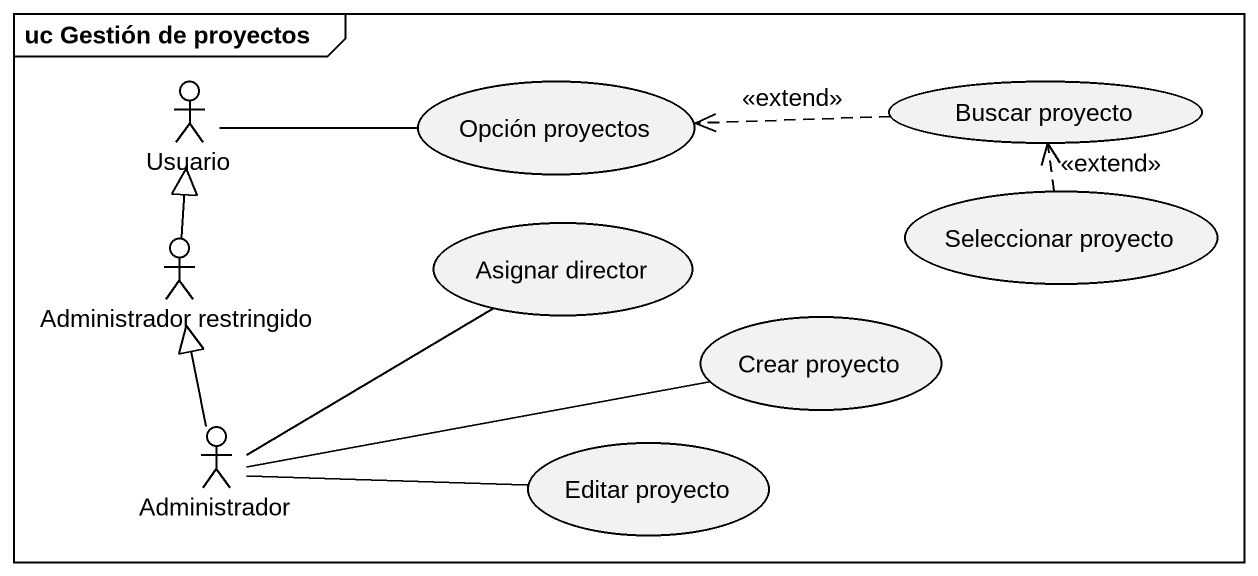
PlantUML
@startuml
mainframe uc Gestión de proyectos
actor Usuario
usecase "Opción proyectos" as Opción_proyectos
usecase "Buscar proyecto" as Buscar_proyecto
actor "Administrador restringido" as Administrador_restringido
usecase "Asignar director" as Asignar_director
usecase "Seleccionar proyecto" as Seleccionar_proyecto
usecase "Crear proyecto" as Crear_proyecto
actor Administrador
usecase "Editar proyecto" as Editar_proyecto
Usuario -right- Opción_proyectos
Buscar_proyecto .left.> Opción_proyectos : <<extend>>
Administrador_restringido -up-|> Usuario
Asignar_director -left- Administrador
Seleccionar_proyecto .up.> Buscar_proyecto : <<extend>>
Administrador -up-|> Administrador_restringido
Administrador -right- Crear_proyecto
Administrador -right- Editar_proyecto
@enduml
